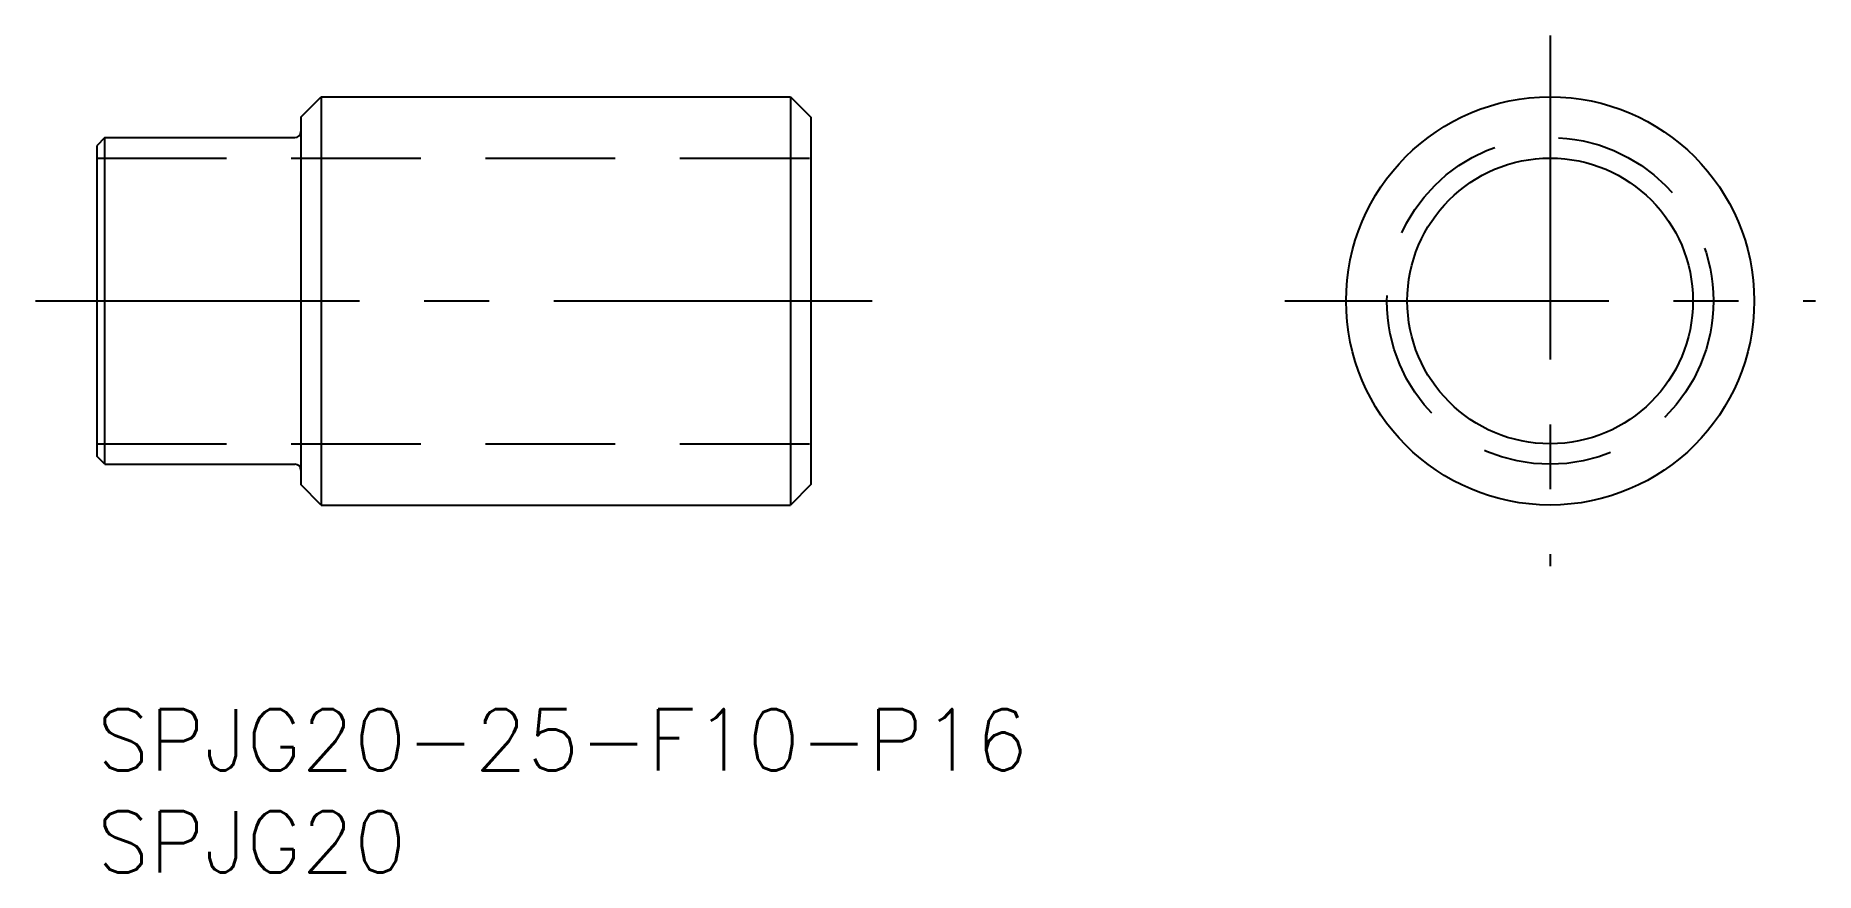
# Model space of a CAD drawing. Extents: x -3 to 84.2, y -8 to 33.
import ezdxf

# ---------------------------------------------------------------- set-up
doc = ezdxf.new("R2010")
doc.units = 0
doc.header["$LTSCALE"] = 0.5
doc.linetypes.add('CENTER', pattern=[50.8, 31.75, -6.35, 6.35, -6.35])
doc.linetypes.add('DASHED', pattern=[19.05, 12.7, -6.35])
for name, color, linetype in [('MSM_CENTER', 1, 'CENTER'), ('MSM_CONTINUOUS', 7, 'CONTINUOUS'), ('MSM_DASHED', 4, 'DASHED'), ('MSM_PART_NUMBER', 7, 'CONTINUOUS')]:
    doc.layers.add(name, color=color, linetype=linetype)
doc.styles.get("Standard").update_dxf_attribs({"font": 'txt.shx', "height": 3, "bigfont": 'bigfont.shx'})

# ---------------------------------------------------------------- blocks, each defined once
blk = doc.blocks.new('*U4')
at = {"layer": 'MSM_PART_NUMBER'}
blk.add_text('SPJG20-25-F10-P16', height=3, dxfattribs=at).set_placement((0, -3))
blk = doc.blocks.new('*U5')
at = {"layer": 'MSM_PART_NUMBER'}
blk.add_text('SPJG20', height=3, dxfattribs=at).set_placement((0, -8))

msp = doc.modelspace()

# ---------------------------------------------------------------- linework, layer by layer
at = {"layer": 'MSM_CENTER'}
for p, q in [((71.225, 33), (71.225, 7)), ((-3, 20), (38, 20)), ((58.225, 20), (84.225, 20))]:
    msp.add_line(p, q, dxfattribs=at)
at = {"layer": 'MSM_CONTINUOUS'}
for p, q in [((10, 29), (11, 30)), ((11, 30), (34, 30)), ((11, 30), (11, 10)), ((34, 30), (34, 10)), ((34, 30), (35, 29)), ((10, 29), (10, 11)), ((35, 29), (35, 11)), ((0.4, 28), (0, 27.6)), ((0.4, 28), (9.7, 28)), ((0.4, 12), (0.4, 28)), ((0, 27.6), (0, 12.4)), ((0.4, 12), (0, 12.4)), ((0.4, 12), (9.7, 12)), ((11, 10), (10, 11)), ((35, 11), (34, 10)), ((11, 10), (34, 10))]:
    msp.add_line(p, q, dxfattribs=at)
for radius in [10, 7]:
    msp.add_circle((71.225, 20), radius, dxfattribs=at)
for centre, start, end in [((9.7, 28.3), 270, 0), ((9.7, 11.7), 0, 90)]:
    msp.add_arc(centre, 0.3, start, end, dxfattribs=at)
at = {"layer": 'MSM_DASHED'}
for p, q in [((0, 27), (35, 27)), ((0, 13), (35, 13))]:
    msp.add_line(p, q, dxfattribs=at)
msp.add_circle((71.225, 20), 8, dxfattribs=at)

# ---------------------------------------------------------------- block references
at = {"layer": 'MSM_CONTINUOUS'}
for name in ['*U4', '*U5']:
    msp.add_blockref(name, (0, 0), dxfattribs=at)

doc.saveas('drawing.dxf')
